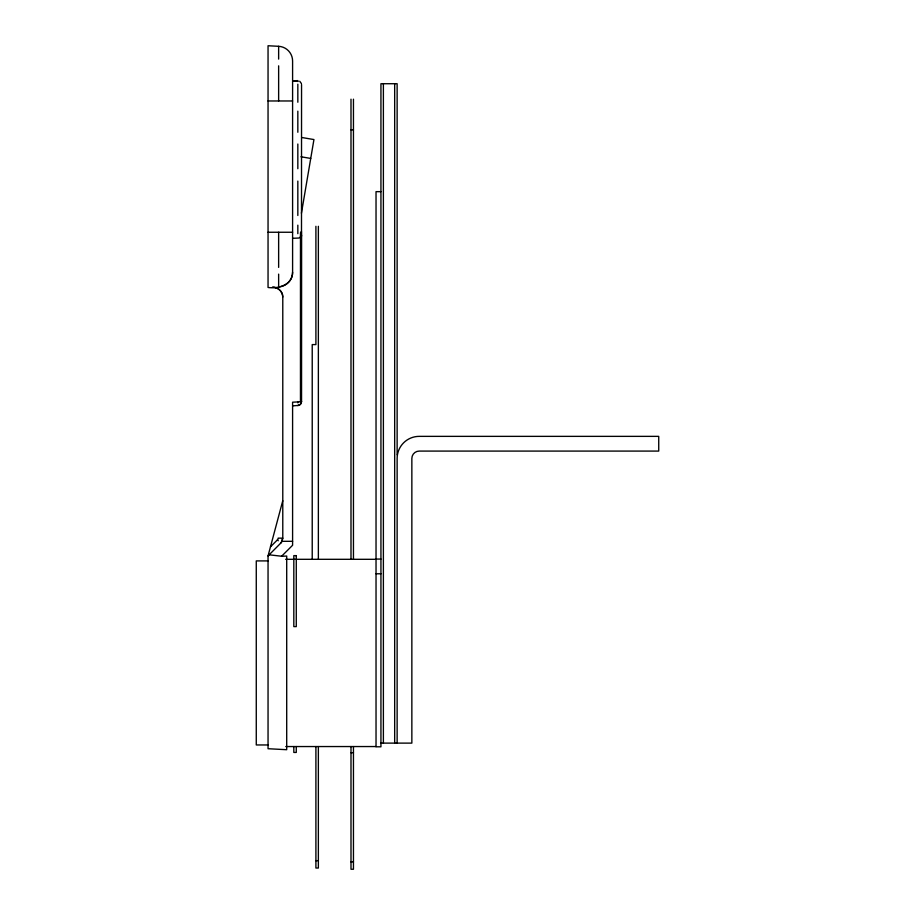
<?xml version="1.0" encoding="UTF-8"?>
<svg xmlns="http://www.w3.org/2000/svg" width="915" height="915" viewBox="0 0 915 915"><rect width="100%" height="100%" fill="white"/><g stroke="black" fill="none" stroke-linecap="round" stroke-linejoin="round"><path stroke-width="1.37" d="M301.424 231.369L301.424 401.742L292.594 402.2L292.594 545.26L281.546 556.309L286.704 556.034L286.704 749.705L268.049 748.722L268.049 555.92L282.769 500.722M300.475 232.707L300.463 401.845M301.058 232.09L301.046 401.799M292.594 272.213C292.731 284.817 278.389 289.014 268.049 287.47L268.049 45.75L278.64 46.31A14.72 14.72 0 0 1 292.594 61.008L292.594 272.213A14.72 14.72 0 0 1 278.64 286.91L278.64 274.123M301.424 213.252L313.937 139.56L301.927 137.524M301.55 236.059L299.011 238.026L292.594 238.312M297.867 405.471L292.594 405.871M268.049 555.92L281.248 542.629L282.781 538.146L282.781 297.043C282.827 291.599 277.874 286.91 272.441 287.241C277.874 286.91 282.827 291.599 282.781 297.043M270.485 546.804L277.405 539.884A2.448 2.448 0 0 0 278.126 538.146L282.781 538.146L281.786 541.829L280.539 543.201M301.435 401.731L301.55 84.546M268.049 100.97L292.594 100.97M350.994 129.861L353.453 129.861M380.937 191.658L376.031 191.658L376.031 746.8L380.937 746.8L380.937 83.723L397.133 83.723L397.133 454.812M268.049 232.25L292.594 232.25M282.06 541.314L292.594 541.314M376.031 559.065L380.937 559.065M285.64 559.305L376.031 559.305M268.049 560.906L256.269 560.906L256.269 744.959L268.049 744.959M376.031 573.785L380.937 573.785M380.937 743.117L411.853 743.117L411.853 458.449A7.366 7.366 0 0 1 419.219 451.084L658.731 451.084L658.731 436.363L419.219 436.363A22.086 22.086 0 0 0 397.133 458.449L397.133 743.117M285.777 746.549L376.031 746.549M350.994 752.69L353.453 752.69M315.904 860.66L318.363 860.66M350.994 861.884L353.453 861.884M297.832 81.275L292.594 80.817L297.832 80.623L297.832 81.526M269.159 554.81L281.626 556.229M300.966 156.774L310.734 158.432M299.708 81.218L301.424 83.562M277.405 539.884L278.274 540.754M301.424 234.983L301.55 235.818M297.832 401.925L297.867 402.875M394.674 83.723L394.674 743.117M383.385 83.723L383.385 743.117M353.453 99.186L353.453 559.305M353.453 746.549L353.453 869.25L350.994 869.25L350.994 746.549M350.994 99.186L350.994 559.305M318.363 226.302L318.363 559.305M318.363 746.549L318.363 868.026L315.904 868.026L315.904 746.549M315.904 226.302L315.904 344.589L312.221 344.589L312.221 559.305M297.832 84.214L297.832 102.251M297.832 111.173L297.832 132.275M297.832 144.032L297.832 168.703M297.832 181.101L297.832 215.471M297.832 225.181L297.832 233.657M296.277 746.549L296.277 752.439L293.818 752.439L293.818 746.549M278.64 46.31L278.64 59.098M278.64 65.834L278.64 100.97M278.64 232.25L278.64 267.386M301.55 401.674L300.349 404.499L297.832 405.597L300.52 404.327L301.55 401.674M296.277 555.634L293.818 555.634L293.818 626.603L296.277 626.603L296.277 555.634"/></g></svg>
